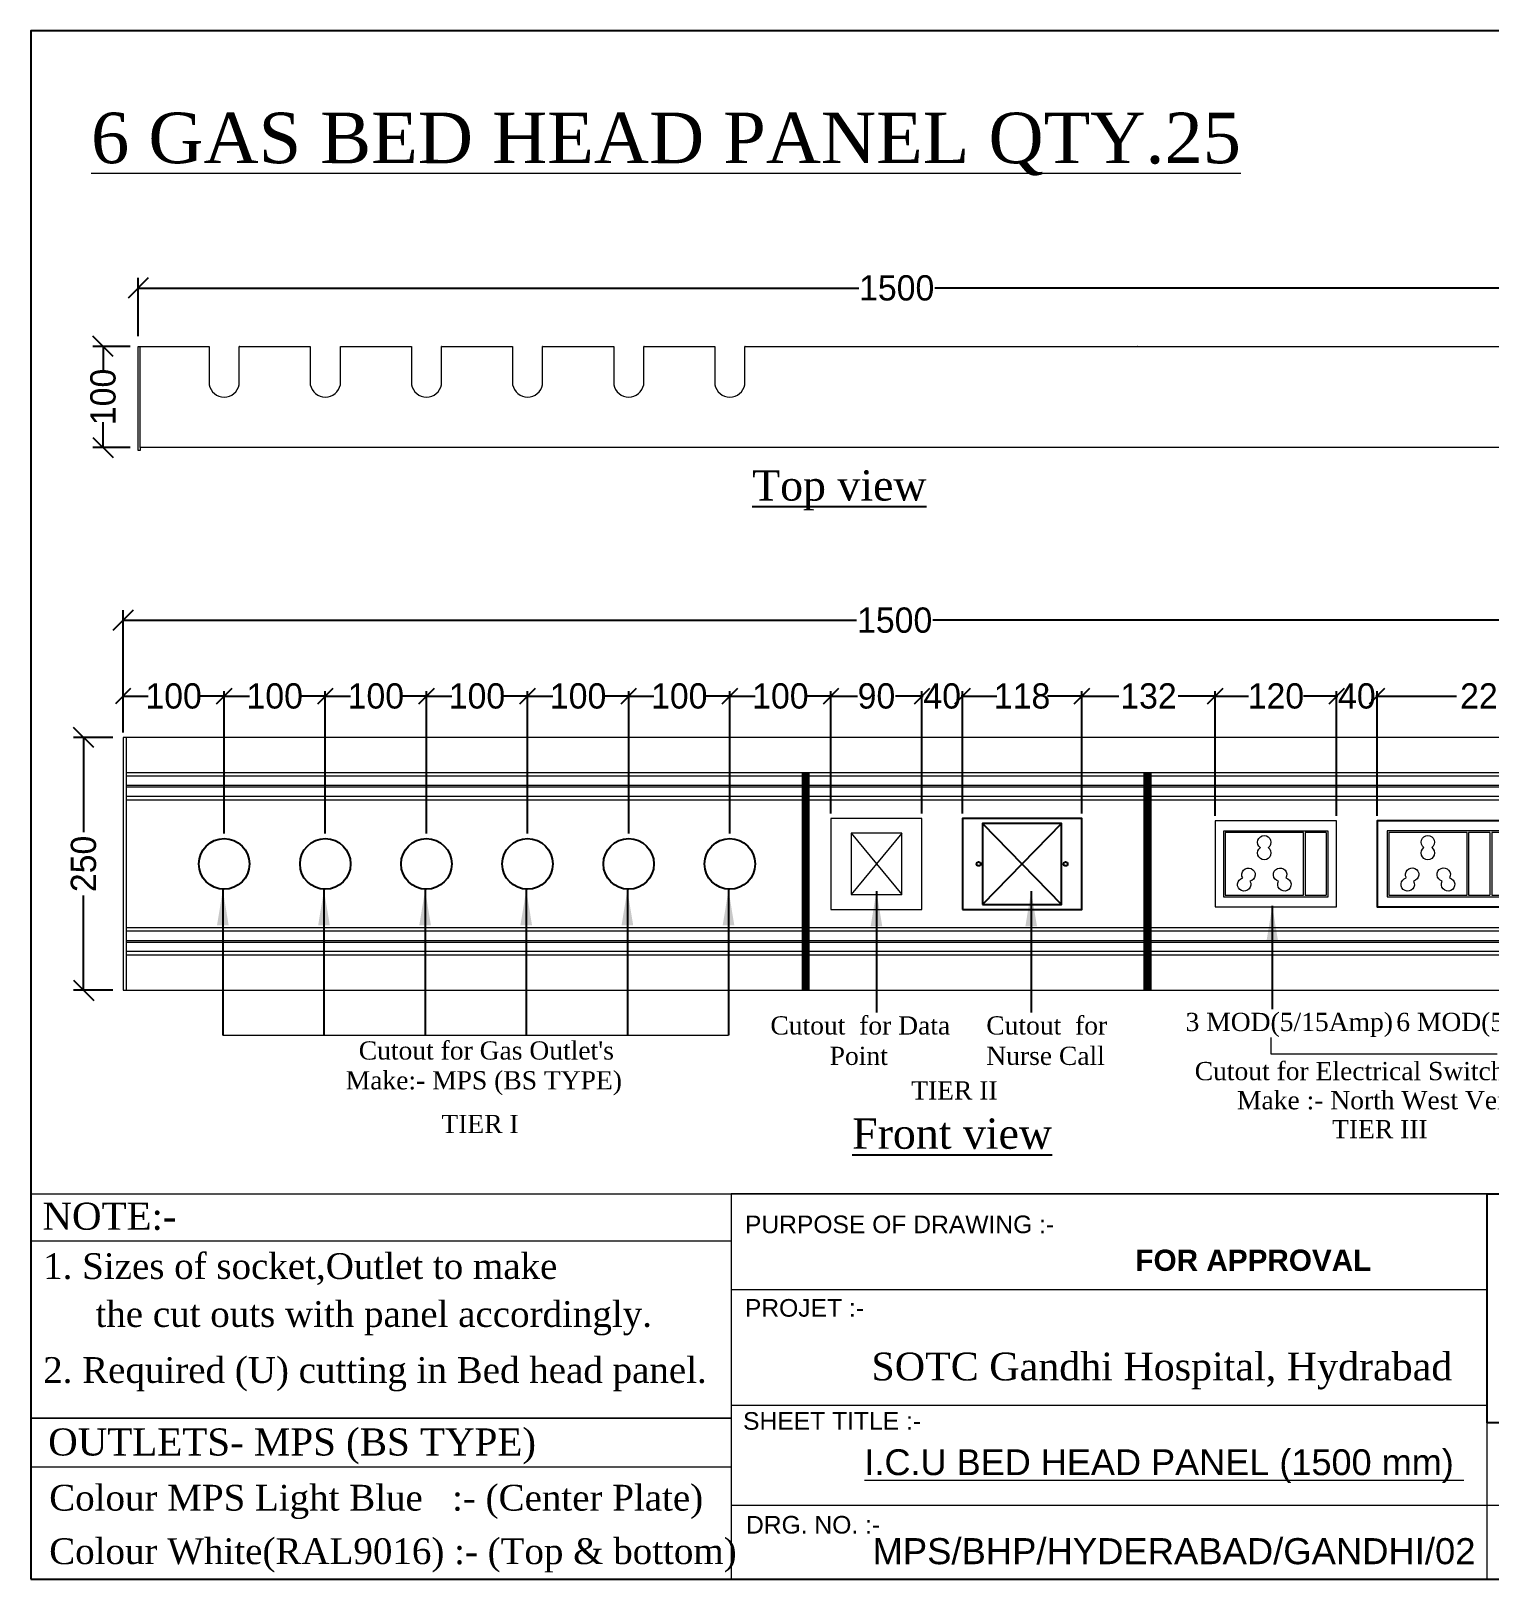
# Model space of a CAD drawing. Header units: millimetres. Extents: x 161371 to 163828, y -100605 to -94940.
# Drawn here: x 161663 to 163105, y -98472 to -96941 of the extents above; entities that cross this region are included whole.
import ezdxf
from ezdxf.enums import TextEntityAlignment as Align

# ---------------------------------------------------------------- set-up
doc = ezdxf.new("R2010")
doc.units = ezdxf.units.MM
doc.header["$LTSCALE"] = 25
doc.layers.get('0').update_dxf_attribs({"color": 251})
doc.layers.get('Defpoints').update_dxf_attribs({"color": 251})
for name, color, linetype in [('A- Format text', 4, 'Continuous'), ('AR-TEXT1', 9, 'Continuous'), ('FORMAT LINE', 7, 'Continuous'), ('OT DIM', 251, 'Continuous')]:
    doc.layers.add(name, color=color, linetype=linetype)
for name, color, linetype, lineweight in [('formate text', 7, 'Continuous', 25), ('MEDI AGSS', 173, 'Continuous', 13), ('proposed floor pattern', 5, 'Continuous', 30)]:
    doc.layers.add(name, color=color, linetype=linetype, lineweight=lineweight)
doc.styles.add('01_Format A1_Landscape$0$STANDARD', font='times.ttf')
doc.styles.add('FORMATE', font='arialbd.ttf')
doc.styles.add('ROMANTIC', font='romantic.ttf')
doc.styles.add('style3', font='arial.ttf')
doc.styles.add('TEXT-0.25', font='simplex.shx', dxfattribs={"width": 0.9})
doc.dimstyles.new('Scale 50', dxfattribs={"dimtxt": 125, "dimasz": 100, "dimexe": 50, "dimexo": 50, "dimgap": 0, "dimtad": 0, "dimtoh": 1, "dimdec": 0, "dimzin": 0, "dimdsep": 46, "dimtxsty": 'TEXT-0.25', "dimcen": 0.09, "dimdle": 100, "dimclrd": 204, "dimclre": 212, "dimclrt": 224, "dimadec": 0, "dimazin": 0, "dimtfac": 1, "dimtdec": 0, "dimtofl": 0, "dimtmove": 1, "dimatfit": 3, "dimfxl": 0.18, "dimtolj": 1, "dimtzin": 0, "dimarcsym": 1})
doc.dimstyles.new('Standard 2', dxfattribs={"dimtxt": 25, "dimasz": 20, "dimexe": 10, "dimexo": 10, "dimgap": 0.09, "dimtad": 0, "dimtoh": 1, "dimdec": 0, "dimzin": 0, "dimdsep": 46, "dimtxsty": 'Standard', "dimblk": 'OBLIQUE', "dimcen": 0.09, "dimclrd": 6, "dimclre": 6, "dimclrt": 6, "dimadec": 0, "dimazin": 0, "dimtfac": 1, "dimtdec": 0, "dimtofl": 0, "dimtmove": 0, "dimatfit": 3, "dimldrblk": 'OBLIQUE', "dimfxl": 1, "dimtolj": 1, "dimtzin": 0, "dimarcsym": 1})

# ---------------------------------------------------------------- blocks, each defined once
blk = doc.blocks.new('_Oblique')
at = {"color": 0, "linetype": 'ByBlock', "lineweight": -2}
blk.add_line((-0.5, -0.5), (0.5, 0.5), dxfattribs=at)
blk = doc.blocks.new('*D88')
at = {"color": 6, "lineweight": -2, "transparency": 16777216}
for p, q in [((161760.8, -97252.9), (161724.1, -97252.9)), ((161734.1, -97252.9), (161734.1, -97277.8)), ((161734.1, -97352.9), (161734.1, -97328)), ((161760.8, -97352.9), (161724.1, -97352.9))]:
    blk.add_line(p, q, dxfattribs=at)
at = {"layer": 'Defpoints', "color": 0, "transparency": 16777216}
for p in [(161734.1, -97252.9), (161770.8, -97252.9), (161770.8, -97352.9)]:
    blk.add_point(p, dxfattribs=at)
at = {"color": 6, "lineweight": -2, "transparency": 16777216, "xscale": 20, "yscale": 20, "zscale": 20}
for p, rotation in [((161734.1, -97252.9), 90), ((161734.1, -97352.9), 270)]:
    blk.add_blockref('_Oblique', p, dxfattribs=dict(at, rotation=rotation))
at = {"color": 6, "transparency": 16777216, "insert": (161734.1, -97302.9), "char_height": 25, "attachment_point": 5, "rotation": 90}
blk.add_mtext('\\A1;100', dxfattribs=at)
blk = doc.blocks.new('*D89')
at = {"color": 6, "lineweight": -2, "transparency": 16777216}
for p, q in [((161768.8, -97242.9), (161768.8, -97185.2)), ((161768.8, -97195.2), (162481.3, -97195.2)), ((163268.8, -97195.2), (162556.4, -97195.2)), ((163268.8, -97242.9), (163268.8, -97185.2))]:
    blk.add_line(p, q, dxfattribs=at)
at = {"layer": 'Defpoints', "color": 0, "transparency": 16777216}
for p in [(161768.8, -97195.2), (161768.8, -97252.9), (163268.8, -97252.9)]:
    blk.add_point(p, dxfattribs=at)
at = {"color": 6, "lineweight": -2, "transparency": 16777216, "xscale": 20, "yscale": 20, "zscale": 20, "rotation": 180}
blk.add_blockref('_Oblique', (161768.8, -97195.2), dxfattribs=at)
at = {"color": 6, "lineweight": -2, "transparency": 16777216, "xscale": 20, "yscale": 20, "zscale": 20}
blk.add_blockref('_Oblique', (163268.8, -97195.2), dxfattribs=at)
at = {"color": 6, "transparency": 16777216, "insert": (162518.8, -97195.2), "char_height": 25, "attachment_point": 5}
blk.add_mtext('\\A1;1500', dxfattribs=at)
blk = doc.blocks.new('*D90')
at = {"color": 6, "lineweight": -2, "transparency": 16777216}
for p, q in [((161753.8, -97629.8), (161753.8, -97513.8)), ((163253.8, -97629.8), (163253.8, -97513.8)), ((161753.8, -97523.8), (162479.2, -97523.8)), ((163253.8, -97523.8), (162554.4, -97523.8))]:
    blk.add_line(p, q, dxfattribs=at)
at = {"layer": 'Defpoints', "color": 0, "transparency": 16777216}
for p in [(161753.8, -97523.8), (161753.8, -97639.8), (163253.8, -97639.8)]:
    blk.add_point(p, dxfattribs=at)
at = {"color": 6, "lineweight": -2, "transparency": 16777216, "xscale": 20, "yscale": 20, "zscale": 20, "rotation": 180}
blk.add_blockref('_Oblique', (161753.8, -97523.8), dxfattribs=at)
at = {"color": 6, "lineweight": -2, "transparency": 16777216, "xscale": 20, "yscale": 20, "zscale": 20}
blk.add_blockref('_Oblique', (163253.8, -97523.8), dxfattribs=at)
at = {"color": 6, "transparency": 16777216, "insert": (162516.8, -97523.8), "char_height": 25, "attachment_point": 5}
blk.add_mtext('\\A1;1500', dxfattribs=at)
blk = doc.blocks.new('*D91')
at = {"color": 6, "lineweight": -2, "transparency": 16777216}
for p, q in [((161743.8, -97639.8), (161704.8, -97639.8)), ((161714.8, -97639.8), (161714.8, -97733.4)), ((161714.8, -97889.8), (161714.8, -97796.1)), ((161743.8, -97889.8), (161704.8, -97889.8))]:
    blk.add_line(p, q, dxfattribs=at)
at = {"layer": 'Defpoints', "color": 0, "transparency": 16777216}
for p in [(161753.8, -97639.8), (161714.8, -97889.8), (161753.8, -97889.8)]:
    blk.add_point(p, dxfattribs=at)
at = {"color": 6, "lineweight": -2, "transparency": 16777216, "xscale": 20, "yscale": 20, "zscale": 20}
for p, rotation in [((161714.8, -97639.8), 90), ((161714.8, -97889.8), 270)]:
    blk.add_blockref('_Oblique', p, dxfattribs=dict(at, rotation=rotation))
at = {"color": 6, "transparency": 16777216, "insert": (161714.8, -97764.8), "char_height": 25, "attachment_point": 5, "rotation": 90}
blk.add_mtext('\\A1;250', dxfattribs=at)
blk = doc.blocks.new('*D87')
at = {"color": 6, "lineweight": -2, "transparency": 16777216}
for p, q in [((162453.8, -97714.8), (162453.8, -97593.8)), ((162543.8, -97714.8), (162543.8, -97593.8)), ((162453.8, -97598.8), (162480, -97598.8)), ((162543.8, -97598.8), (162517.7, -97598.8))]:
    blk.add_line(p, q, dxfattribs=at)
at = {"layer": 'Defpoints', "color": 0, "transparency": 16777216}
for p in [(162543.8, -97598.8), (162453.8, -97719.8), (162543.8, -97719.8)]:
    blk.add_point(p, dxfattribs=at)
at = {"color": 6, "lineweight": -2, "transparency": 16777216, "xscale": 15, "yscale": 15, "zscale": 15, "rotation": 180}
blk.add_blockref('_Oblique', (162453.8, -97598.8), dxfattribs=at)
at = {"color": 6, "lineweight": -2, "transparency": 16777216, "xscale": 15, "yscale": 15, "zscale": 15}
blk.add_blockref('_Oblique', (162543.8, -97598.8), dxfattribs=at)
at = {"color": 6, "transparency": 16777216, "insert": (162498.8, -97598.8), "char_height": 25, "attachment_point": 5}
blk.add_mtext('\\A1;90', dxfattribs=at)
blk = doc.blocks.new('*D85')
at = {"color": 6, "lineweight": -2, "transparency": 16777216}
for p, q in [((161753.8, -97634.8), (161753.8, -97593.8)), ((161853.8, -97734.8), (161853.8, -97593.8)), ((161753.8, -97598.8), (161778.8, -97598.8)), ((161853.8, -97598.8), (161828.9, -97598.8))]:
    blk.add_line(p, q, dxfattribs=at)
at = {"layer": 'Defpoints', "color": 0, "transparency": 16777216}
for p in [(161853.8, -97598.8), (161753.8, -97639.8), (161853.8, -97739.8)]:
    blk.add_point(p, dxfattribs=at)
at = {"color": 6, "lineweight": -2, "transparency": 16777216, "xscale": 15, "yscale": 15, "zscale": 15, "rotation": 180}
blk.add_blockref('_Oblique', (161753.8, -97598.8), dxfattribs=at)
at = {"color": 6, "lineweight": -2, "transparency": 16777216, "xscale": 15, "yscale": 15, "zscale": 15}
blk.add_blockref('_Oblique', (161853.8, -97598.8), dxfattribs=at)
at = {"color": 6, "transparency": 16777216, "insert": (161803.8, -97598.8), "char_height": 25, "attachment_point": 5}
blk.add_mtext('\\A1;100', dxfattribs=at)
blk = doc.blocks.new('*D86')
at = {"color": 6, "lineweight": -2, "transparency": 16777216}
for p, q in [((162583.8, -97714.8), (162583.8, -97593.8)), ((162701.8, -97714.8), (162701.8, -97593.8)), ((162583.8, -97598.8), (162617.8, -97598.8)), ((162701.8, -97598.8), (162667.9, -97598.8))]:
    blk.add_line(p, q, dxfattribs=at)
at = {"layer": 'Defpoints', "color": 0, "transparency": 16777216}
for p in [(162701.8, -97598.8), (162583.8, -97719.8), (162701.8, -97719.8)]:
    blk.add_point(p, dxfattribs=at)
at = {"color": 6, "lineweight": -2, "transparency": 16777216, "xscale": 15, "yscale": 15, "zscale": 15, "rotation": 180}
blk.add_blockref('_Oblique', (162583.8, -97598.8), dxfattribs=at)
at = {"color": 6, "lineweight": -2, "transparency": 16777216, "xscale": 15, "yscale": 15, "zscale": 15}
blk.add_blockref('_Oblique', (162701.8, -97598.8), dxfattribs=at)
at = {"color": 6, "transparency": 16777216, "insert": (162642.8, -97598.8), "char_height": 25, "attachment_point": 5}
blk.add_mtext('\\A1;118', dxfattribs=at)
blk = doc.blocks.new('A$C23434AD2')
at = {"layer": 'OT DIM', "color": 8, "ltscale": 10}
for points in [[(-59, -45), (59, -45), (59, 45), (-59, 45)], [(-39, -40), (39, -40), (39, 40), (-39, 40)]]:
    blk.add_lwpolyline(points, close=True, dxfattribs=at)
for points in [[(39, 40), (-39, -40)], [(-39, 40), (39, -40)]]:
    blk.add_lwpolyline(points, dxfattribs=at)
for centre in [(-43, 0), (43, 0)]:
    blk.add_circle(centre, 2, dxfattribs=at)
blk = doc.blocks.new('A$C34291193')
at = {"lineweight": 9, "ltscale": 30}
for p, q in [((-139.1, 74.2), (-139.1, 10.8)), ((-137.5, 74.2), (-137.5, 10.8)), ((-116.1, 74.2), (-116.1, 10.8)), ((-114, 74.2), (-114, 10.8)), ((-92.6, 74.2), (-92.6, 10.8)), ((-91, 10.8), (-91, 74.2))]:
    blk.add_line(p, q, dxfattribs=at)
blk.add_lwpolyline([(-225, 86), (0, 86), (0, -1), (-225, -1)], close=True)
for points in [[(-225, 86), (0, 86), (0, -1), (-225, -1), (-225, 86)], [(-139.1, 10.8), (-213.2, 10.8), (-213.2, 74.2), (-139.1, 74.2)], [(-137.5, 74.2), (-116.1, 74.2)], [(-114, 74.2), (-92.6, 74.2)], [(-91, 74.2), (-11.8, 74.2), (-11.8, 10.8), (-91, 10.8)], [(-116.1, 10.8), (-137.5, 10.8)], [(-92.6, 10.8), (-114, 10.8)]]:
    blk.add_lwpolyline(points, dxfattribs=at)
blk.add_lwpolyline([(-214.8, 75.8), (-10.2, 75.8), (-10.2, 9.3), (-214.8, 9.3)], close=True, dxfattribs=at)
at = {"layer": 'AR-TEXT1', "color": 251, "lineweight": 9, "extrusion": (-6.90253e-31, -1.33227e-15, -1)}
blk.add_ellipse((-178.7, 64.4), major_axis=(4.77, 4.77), ratio=1, start_param=2.986247, end_param=8.009328, dxfattribs=at)
at = {"layer": 'AR-TEXT1', "color": 251, "lineweight": 9}
for centre, major_axis, start_param, end_param in [((-51.4, 64.4), (-4.77, 4.77), 2.986247, 8.009328), ((-51.4, 53.5), (4.77, 4.77), 1.41545, 6.438531), ((-67.4, 31.7), (-4.77, 4.77), 2.571226, 7.59062), ((-35.5, 31.7), (4.77, 4.77), 4.97575, 9.995144), ((-71.8, 21.7), (-4.77, 4.77), -0.570366, 4.449028), ((-31, 21.7), (-4.77, 4.77), 0.263361, 5.282755)]:
    blk.add_ellipse(centre, major_axis=major_axis, ratio=1, start_param=start_param, end_param=end_param, dxfattribs=at)
at = {"layer": 'AR-TEXT1', "color": 251, "lineweight": 9, "extrusion": (-2.95823e-31, -1.33227e-15, -1)}
blk.add_ellipse((-178.7, 53.5), major_axis=(-4.77, 4.77), ratio=1, start_param=1.41545, end_param=6.438531, dxfattribs=at)
at = {"layer": 'AR-TEXT1', "color": 251, "lineweight": 9, "extrusion": (9.86076e-32, -1.33227e-15, -1)}
blk.add_ellipse((-194.7, 31.7), major_axis=(-4.77, 4.77), ratio=1, start_param=4.97575, end_param=9.995144, dxfattribs=at)
at = {"layer": 'AR-TEXT1', "color": 251, "lineweight": 9, "extrusion": (9.86076e-31, -1.33227e-15, -1)}
blk.add_ellipse((-162.8, 31.7), major_axis=(4.77, 4.77), ratio=1, start_param=2.571226, end_param=7.59062, dxfattribs=at)
at = {"layer": 'AR-TEXT1', "color": 251, "lineweight": 9, "extrusion": (-4.93038e-31, -1.33227e-15, -1)}
blk.add_ellipse((-199.1, 21.7), major_axis=(4.77, 4.77), ratio=1, start_param=0.263361, end_param=5.282755, dxfattribs=at)
at = {"layer": 'AR-TEXT1', "color": 251, "lineweight": 9, "extrusion": (5.91646e-31, -1.33227e-15, -1)}
blk.add_ellipse((-158.4, 21.7), major_axis=(4.77, 4.77), ratio=1, start_param=-0.570366, end_param=4.449028, dxfattribs=at)
blk = doc.blocks.new('*D92')
at = {"color": 6, "lineweight": -2, "ltscale": 10, "transparency": 16777216}
for p, q in [((162833.8, -97717.2), (162833.8, -97593.8)), ((162953.8, -97717.2), (162953.8, -97593.8)), ((162833.8, -97598.8), (162866.7, -97598.8)), ((162953.8, -97598.8), (162921, -97598.8))]:
    blk.add_line(p, q, dxfattribs=at)
at = {"layer": 'Defpoints', "color": 0, "ltscale": 10, "transparency": 16777216}
for p in [(162953.8, -97598.8), (162833.8, -97722.2), (162953.8, -97722.2)]:
    blk.add_point(p, dxfattribs=at)
at = {"color": 6, "lineweight": -2, "ltscale": 10, "transparency": 16777216, "xscale": 15, "yscale": 15, "zscale": 15, "rotation": 180}
blk.add_blockref('_Oblique', (162833.8, -97598.8), dxfattribs=at)
at = {"color": 6, "lineweight": -2, "ltscale": 10, "transparency": 16777216, "xscale": 15, "yscale": 15, "zscale": 15}
blk.add_blockref('_Oblique', (162953.8, -97598.8), dxfattribs=at)
at = {"color": 6, "ltscale": 10, "transparency": 16777216, "insert": (162893.8, -97598.8), "char_height": 25, "attachment_point": 5}
blk.add_mtext('\\A1;120', dxfattribs=at)
blk = doc.blocks.new('*D93')
at = {"color": 6, "lineweight": -2, "ltscale": 10, "transparency": 16777216}
for p, q in [((162953.8, -97717.2), (162953.8, -97593.8)), ((162993.8, -97717.3), (162993.8, -97593.8)), ((162953.8, -97598.8), (162955, -97598.8)), ((162993.8, -97598.8), (162992.7, -97598.8))]:
    blk.add_line(p, q, dxfattribs=at)
at = {"layer": 'Defpoints', "color": 0, "ltscale": 10, "transparency": 16777216}
for p in [(162993.8, -97598.8), (162953.8, -97722.2), (162993.8, -97722.3)]:
    blk.add_point(p, dxfattribs=at)
at = {"color": 6, "lineweight": -2, "ltscale": 10, "transparency": 16777216, "xscale": 15, "yscale": 15, "zscale": 15, "rotation": 180}
blk.add_blockref('_Oblique', (162953.8, -97598.8), dxfattribs=at)
at = {"color": 6, "lineweight": -2, "ltscale": 10, "transparency": 16777216, "xscale": 15, "yscale": 15, "zscale": 15}
blk.add_blockref('_Oblique', (162993.8, -97598.8), dxfattribs=at)
at = {"color": 6, "ltscale": 10, "transparency": 16777216, "insert": (162973.8, -97598.8), "char_height": 25, "attachment_point": 5}
blk.add_mtext('\\A1;40', dxfattribs=at)
blk = doc.blocks.new('*D94')
at = {"color": 6, "lineweight": -2, "ltscale": 10, "transparency": 16777216}
for p, q in [((162993.8, -97717.3), (162993.8, -97593.8)), ((163213.8, -97717.3), (163213.8, -97593.8)), ((162993.8, -97598.8), (163072.5, -97598.8)), ((163213.8, -97598.8), (163135.2, -97598.8))]:
    blk.add_line(p, q, dxfattribs=at)
at = {"layer": 'Defpoints', "color": 0, "ltscale": 10, "transparency": 16777216}
for p in [(163213.8, -97598.8), (162993.8, -97722.3), (163213.8, -97722.3)]:
    blk.add_point(p, dxfattribs=at)
at = {"color": 6, "lineweight": -2, "ltscale": 10, "transparency": 16777216, "xscale": 15, "yscale": 15, "zscale": 15, "rotation": 180}
blk.add_blockref('_Oblique', (162993.8, -97598.8), dxfattribs=at)
at = {"color": 6, "lineweight": -2, "ltscale": 10, "transparency": 16777216, "xscale": 15, "yscale": 15, "zscale": 15}
blk.add_blockref('_Oblique', (163213.8, -97598.8), dxfattribs=at)
at = {"color": 6, "ltscale": 10, "transparency": 16777216, "insert": (163103.8, -97598.8), "char_height": 25, "attachment_point": 5}
blk.add_mtext('\\A1;220', dxfattribs=at)
blk = doc.blocks.new('*D96')
at = {"color": 6, "lineweight": -2, "transparency": 16777216}
for p, q in [((162543.8, -97714.8), (162543.8, -97593.8)), ((162583.8, -97714.8), (162583.8, -97593.8)), ((162543.8, -97598.8), (162545, -97598.8)), ((162583.8, -97598.8), (162582.7, -97598.8))]:
    blk.add_line(p, q, dxfattribs=at)
at = {"layer": 'Defpoints', "color": 0, "transparency": 16777216}
for p in [(162583.8, -97598.8), (162543.8, -97719.8), (162583.8, -97719.8)]:
    blk.add_point(p, dxfattribs=at)
at = {"color": 6, "lineweight": -2, "transparency": 16777216, "xscale": 15, "yscale": 15, "zscale": 15, "rotation": 180}
blk.add_blockref('_Oblique', (162543.8, -97598.8), dxfattribs=at)
at = {"color": 6, "lineweight": -2, "transparency": 16777216, "xscale": 15, "yscale": 15, "zscale": 15}
blk.add_blockref('_Oblique', (162583.8, -97598.8), dxfattribs=at)
at = {"color": 6, "transparency": 16777216, "insert": (162563.8, -97598.8), "char_height": 25, "attachment_point": 5}
blk.add_mtext('\\A1;40', dxfattribs=at)
blk = doc.blocks.new('A$C11641DDE')
at = {"lineweight": 9, "ltscale": 30}
for p, q in [((-32.8, -73.5), (-32.8, -11.6)), ((-31.2, -11.6), (-31.2, -73.5)), ((-10.3, -11.6), (-10.3, -73.5))]:
    blk.add_line(p, q, dxfattribs=at)
for points in [[(0, 0), (-120, 0), (-120, -85.1), (0, -85.1)], [(-8.2, -10.1), (-111.8, -10.1), (-111.8, -75.1), (-8.2, -75.1)]]:
    blk.add_lwpolyline(points, close=True, dxfattribs=at)
for points in [[(-32.8, -11.6), (-110.2, -11.6), (-110.2, -73.5), (-32.8, -73.5)], [(-10.3, -11.6), (-31.2, -11.6)], [(-31.2, -73.5), (-10.3, -73.5)]]:
    blk.add_lwpolyline(points, dxfattribs=at)
at = {"layer": 'AR-TEXT1', "color": 251, "lineweight": 9, "extrusion": (-9.86076e-31, -1.33227e-15, -1)}
blk.add_ellipse((-71.5, -21.2), major_axis=(4.66, 4.66), ratio=1, start_param=2.986247, end_param=8.009328, dxfattribs=at)
at = {"layer": 'AR-TEXT1', "color": 251, "lineweight": 9, "extrusion": (-3.9443e-31, -1.33227e-15, -1)}
for centre, start_param, end_param in [((-71.5, -31.8), 1.41545, 6.438531), ((-87.1, -53.2), 4.97575, 9.995144)]:
    blk.add_ellipse(centre, major_axis=(-4.66, 4.66), ratio=1, start_param=start_param, end_param=end_param, dxfattribs=at)
at = {"layer": 'AR-TEXT1', "color": 251, "lineweight": 9, "extrusion": (0, -1.33227e-15, -1)}
blk.add_ellipse((-91.4, -62.9), major_axis=(4.66, 4.66), ratio=1, start_param=0.263361, end_param=5.282755, dxfattribs=at)
at = {"layer": 'AR-TEXT1', "color": 251, "lineweight": 9, "extrusion": (9.86076e-31, -1.33227e-15, -1)}
blk.add_ellipse((-55.9, -53.2), major_axis=(4.66, 4.66), ratio=1, start_param=2.571226, end_param=7.59062, dxfattribs=at)
at = {"layer": 'AR-TEXT1', "color": 251, "lineweight": 9, "extrusion": (5.91646e-31, -1.33227e-15, -1)}
blk.add_ellipse((-51.6, -62.9), major_axis=(4.66, 4.66), ratio=1, start_param=-0.570366, end_param=4.449028, dxfattribs=at)
blk = doc.blocks.new('*D99')
at = {"color": 6, "lineweight": -2, "transparency": 16777216}
for p, q in [((162701.8, -97714.8), (162701.8, -97593.8)), ((162833.8, -97717.2), (162833.8, -97593.8)), ((162701.8, -97598.8), (162738.6, -97598.8)), ((162833.8, -97598.8), (162797.1, -97598.8))]:
    blk.add_line(p, q, dxfattribs=at)
at = {"layer": 'Defpoints', "color": 0, "transparency": 16777216}
for p in [(162833.8, -97598.8), (162701.8, -97719.8), (162833.8, -97722.2)]:
    blk.add_point(p, dxfattribs=at)
at = {"color": 6, "lineweight": -2, "transparency": 16777216, "xscale": 15, "yscale": 15, "zscale": 15, "rotation": 180}
blk.add_blockref('_Oblique', (162701.8, -97598.8), dxfattribs=at)
at = {"color": 6, "lineweight": -2, "transparency": 16777216, "xscale": 15, "yscale": 15, "zscale": 15}
blk.add_blockref('_Oblique', (162833.8, -97598.8), dxfattribs=at)
at = {"color": 6, "transparency": 16777216, "insert": (162767.8, -97598.8), "char_height": 25, "attachment_point": 5}
blk.add_mtext('\\A1;132', dxfattribs=at)
blk = doc.blocks.new('*D100')
at = {"color": 6, "lineweight": -2, "transparency": 16777216}
for p, q in [((161953.8, -97734.8), (161953.8, -97593.8)), ((162053.8, -97734.8), (162053.8, -97593.8)), ((161953.8, -97598.8), (161978.8, -97598.8)), ((162053.8, -97598.8), (162028.9, -97598.8))]:
    blk.add_line(p, q, dxfattribs=at)
at = {"layer": 'Defpoints', "color": 0, "transparency": 16777216}
for p in [(161953.8, -97598.8), (161953.8, -97739.8), (162053.8, -97739.8)]:
    blk.add_point(p, dxfattribs=at)
at = {"color": 6, "lineweight": -2, "transparency": 16777216, "xscale": 15, "yscale": 15, "zscale": 15, "rotation": 180}
blk.add_blockref('_Oblique', (161953.8, -97598.8), dxfattribs=at)
at = {"color": 6, "lineweight": -2, "transparency": 16777216, "xscale": 15, "yscale": 15, "zscale": 15}
blk.add_blockref('_Oblique', (162053.8, -97598.8), dxfattribs=at)
at = {"color": 6, "transparency": 16777216, "insert": (162003.8, -97598.8), "char_height": 25, "attachment_point": 5}
blk.add_mtext('\\A1;100', dxfattribs=at)
blk = doc.blocks.new('*D101')
at = {"color": 6, "lineweight": -2, "transparency": 16777216}
for p, q in [((162053.8, -97734.8), (162053.8, -97593.8)), ((162153.8, -97734.8), (162153.8, -97593.8)), ((162053.8, -97598.8), (162078.8, -97598.8)), ((162153.8, -97598.8), (162128.9, -97598.8))]:
    blk.add_line(p, q, dxfattribs=at)
at = {"layer": 'Defpoints', "color": 0, "transparency": 16777216}
for p in [(162053.8, -97598.8), (162053.8, -97739.8), (162153.8, -97739.8)]:
    blk.add_point(p, dxfattribs=at)
at = {"color": 6, "lineweight": -2, "transparency": 16777216, "xscale": 15, "yscale": 15, "zscale": 15, "rotation": 180}
blk.add_blockref('_Oblique', (162053.8, -97598.8), dxfattribs=at)
at = {"color": 6, "lineweight": -2, "transparency": 16777216, "xscale": 15, "yscale": 15, "zscale": 15}
blk.add_blockref('_Oblique', (162153.8, -97598.8), dxfattribs=at)
at = {"color": 6, "transparency": 16777216, "insert": (162103.8, -97598.8), "char_height": 25, "attachment_point": 5}
blk.add_mtext('\\A1;100', dxfattribs=at)
blk = doc.blocks.new('*D102')
at = {"color": 6, "lineweight": -2, "transparency": 16777216}
for p, q in [((162153.8, -97734.8), (162153.8, -97593.8)), ((162253.8, -97734.8), (162253.8, -97593.8)), ((162153.8, -97598.8), (162178.8, -97598.8)), ((162253.8, -97598.8), (162228.9, -97598.8))]:
    blk.add_line(p, q, dxfattribs=at)
at = {"layer": 'Defpoints', "color": 0, "transparency": 16777216}
for p in [(162153.8, -97598.8), (162153.8, -97739.8), (162253.8, -97739.8)]:
    blk.add_point(p, dxfattribs=at)
at = {"color": 6, "lineweight": -2, "transparency": 16777216, "xscale": 15, "yscale": 15, "zscale": 15, "rotation": 180}
blk.add_blockref('_Oblique', (162153.8, -97598.8), dxfattribs=at)
at = {"color": 6, "lineweight": -2, "transparency": 16777216, "xscale": 15, "yscale": 15, "zscale": 15}
blk.add_blockref('_Oblique', (162253.8, -97598.8), dxfattribs=at)
at = {"color": 6, "transparency": 16777216, "insert": (162203.8, -97598.8), "char_height": 25, "attachment_point": 5}
blk.add_mtext('\\A1;100', dxfattribs=at)
blk = doc.blocks.new('*D103')
at = {"color": 6, "lineweight": -2, "transparency": 16777216}
for p, q in [((162253.8, -97734.8), (162253.8, -97593.8)), ((162353.8, -97734.8), (162353.8, -97593.8)), ((162253.8, -97598.8), (162278.8, -97598.8)), ((162353.8, -97598.8), (162328.9, -97598.8))]:
    blk.add_line(p, q, dxfattribs=at)
at = {"layer": 'Defpoints', "color": 0, "transparency": 16777216}
for p in [(162253.8, -97598.8), (162253.8, -97739.8), (162353.8, -97739.8)]:
    blk.add_point(p, dxfattribs=at)
at = {"color": 6, "lineweight": -2, "transparency": 16777216, "xscale": 15, "yscale": 15, "zscale": 15, "rotation": 180}
blk.add_blockref('_Oblique', (162253.8, -97598.8), dxfattribs=at)
at = {"color": 6, "lineweight": -2, "transparency": 16777216, "xscale": 15, "yscale": 15, "zscale": 15}
blk.add_blockref('_Oblique', (162353.8, -97598.8), dxfattribs=at)
at = {"color": 6, "transparency": 16777216, "insert": (162303.8, -97598.8), "char_height": 25, "attachment_point": 5}
blk.add_mtext('\\A1;100', dxfattribs=at)
blk = doc.blocks.new('*D104')
at = {"color": 6, "lineweight": -2, "transparency": 16777216}
for p, q in [((162353.8, -97734.8), (162353.8, -97593.8)), ((162453.8, -97714.8), (162453.8, -97593.8)), ((162353.8, -97598.8), (162378.8, -97598.8)), ((162453.8, -97598.8), (162428.9, -97598.8))]:
    blk.add_line(p, q, dxfattribs=at)
at = {"layer": 'Defpoints', "color": 0, "transparency": 16777216}
for p in [(162353.8, -97598.8), (162453.8, -97719.8), (162353.8, -97739.8)]:
    blk.add_point(p, dxfattribs=at)
at = {"color": 6, "lineweight": -2, "transparency": 16777216, "xscale": 15, "yscale": 15, "zscale": 15, "rotation": 180}
blk.add_blockref('_Oblique', (162353.8, -97598.8), dxfattribs=at)
at = {"color": 6, "lineweight": -2, "transparency": 16777216, "xscale": 15, "yscale": 15, "zscale": 15}
blk.add_blockref('_Oblique', (162453.8, -97598.8), dxfattribs=at)
at = {"color": 6, "transparency": 16777216, "insert": (162403.8, -97598.8), "char_height": 25, "attachment_point": 5}
blk.add_mtext('\\A1;100', dxfattribs=at)
blk = doc.blocks.new('*D130')
at = {"color": 6, "lineweight": -2, "transparency": 16777216}
for p, q in [((161853.8, -97734.8), (161853.8, -97593.8)), ((161953.8, -97734.8), (161953.8, -97593.8)), ((161853.8, -97598.8), (161878.8, -97598.8)), ((161953.8, -97598.8), (161928.9, -97598.8))]:
    blk.add_line(p, q, dxfattribs=at)
at = {"layer": 'Defpoints', "color": 0, "transparency": 16777216}
for p in [(161953.8, -97598.8), (161853.8, -97739.8), (161953.8, -97739.8)]:
    blk.add_point(p, dxfattribs=at)
at = {"color": 6, "lineweight": -2, "transparency": 16777216, "xscale": 15, "yscale": 15, "zscale": 15, "rotation": 180}
blk.add_blockref('_Oblique', (161853.8, -97598.8), dxfattribs=at)
at = {"color": 6, "lineweight": -2, "transparency": 16777216, "xscale": 15, "yscale": 15, "zscale": 15}
blk.add_blockref('_Oblique', (161953.8, -97598.8), dxfattribs=at)
at = {"color": 6, "transparency": 16777216, "insert": (161903.8, -97598.8), "char_height": 25, "attachment_point": 5}
blk.add_mtext('\\A1;100', dxfattribs=at)

msp = doc.modelspace()

# ---------------------------------------------------------------- linework, layer by layer
at = {"lineweight": 15, "ltscale": 30}
for p, q in [((161768.8, -97352.9), (161768.8, -97252.9)), ((161768.8, -97252.9), (161839, -97252.9)), ((161770.8, -97352.9), (161770.8, -97252.9)), ((161869, -97252.9), (161868.7, -97252.9)), ((161868.7, -97252.9), (161939, -97252.9)), ((161968.7, -97252.9), (162039, -97252.9)), ((161969, -97252.9), (161968.7, -97252.9)), ((162069, -97252.9), (162068.7, -97252.9)), ((162068.7, -97252.9), (162139, -97252.9)), ((162169, -97252.9), (162168.7, -97252.9)), ((162168.7, -97252.9), (162239, -97252.9)), ((162269, -97252.9), (162268.7, -97252.9)), ((162268.7, -97252.9), (162339, -97252.9)), ((162369, -97252.9), (162368.7, -97252.9)), ((162368.7, -97252.9), (163268.8, -97252.9)), ((162757.2, -97252.9), (162757, -97252.9)), ((161768.8, -97355.9), (161768.8, -97352.9)), ((161770.8, -97355.9), (161768.8, -97355.9)), ((163266.8, -97352.9), (161770.8, -97352.9)), ((161770.8, -97352.9), (161770.8, -97355.9))]:
    msp.add_line(p, q, dxfattribs=at)
at = {"lineweight": 15, "ltscale": 3}
for p, q in [((163253.8, -97639.8), (161753.8, -97639.8)), ((161753.8, -97639.8), (161753.8, -97889.8)), ((161756.8, -97639.8), (161756.8, -97889.8)), ((161753.8, -97889.8), (163253.8, -97889.8))]:
    msp.add_line(p, q, dxfattribs=at)
at = {"color": 251, "lineweight": 15, "ltscale": 3}
for p, q in [((163250.8, -97674.6), (161756.8, -97674.6)), ((163250.8, -97678.1), (161756.8, -97678.1)), ((163250.8, -97687.1), (161756.8, -97687.1)), ((163250.8, -97688.8), (161756.8, -97688.8)), ((163250.8, -97698.2), (161756.8, -97698.2)), ((163250.8, -97701.6), (161756.8, -97701.6)), ((163250.8, -97827.9), (161756.8, -97827.9)), ((163250.8, -97831.4), (161756.8, -97831.4)), ((163250.8, -97840.7), (161756.8, -97840.7)), ((163250.8, -97842.4), (161756.8, -97842.4)), ((163250.8, -97851.4), (161756.8, -97851.4)), ((163250.8, -97854.9), (161756.8, -97854.9))]:
    msp.add_line(p, q, dxfattribs=at)
at = {"color": 7, "lineweight": 15, "ltscale": 30}
for p, q in [((161852.5, -97934.3), (162352.5, -97934.3)), ((162888.9, -97936.6), (162888.9, -97952.6)), ((162888.9, -97952.6), (163112.5, -97952.6))]:
    msp.add_line(p, q, dxfattribs=at)
at = {"color": 7}
for points in [[(161662.8, -98472.1), (163828.2, -98472.1), (163828.2, -96940.9), (161662.8, -96940.9)], [(163102.6, -98091), (163828.2, -98091), (163828.2, -98317.7), (163102.6, -98317.7)]]:
    msp.add_lwpolyline(points, close=True, dxfattribs=at)
at = {"lineweight": 15, "ltscale": 30}
for points in [[(161839, -97252.9), (161839, -97290.8, 0.820739), (161868.7, -97290.8), (161868.7, -97252.9)], [(161939, -97252.9), (161939, -97290.8, 0.820739), (161968.7, -97290.8), (161968.7, -97252.9)], [(162039, -97252.9), (162039, -97290.8, 0.820739), (162068.7, -97290.8), (162068.7, -97252.9)], [(162139, -97252.9), (162139, -97290.8, 0.820739), (162168.7, -97290.8), (162168.7, -97252.9)], [(162239, -97252.9), (162239, -97290.8, 0.820739), (162268.7, -97290.8), (162268.7, -97252.9)], [(162339, -97252.9), (162339, -97290.8, 0.820739), (162368.7, -97290.8), (162368.7, -97252.9)]]:
    msp.add_lwpolyline(points, format="xyb", dxfattribs=at)
at = {"color": 251, "lineweight": 15, "ltscale": 3, "const_width": 8}
for points in [[(162428.8, -97674.6), (162428.8, -97889.8)], [(162766.8, -97674.6), (162766.8, -97889.8)]]:
    msp.add_lwpolyline(points, dxfattribs=at)
at = {"lineweight": 9, "ltscale": 30}
for points in [[(162453.8, -97809.8), (162543.8, -97809.8), (162543.8, -97719.8), (162453.8, -97719.8)], [(162473.8, -97734.4), (162473.8, -97795.1), (162523.8, -97795.1), (162523.8, -97734.4)]]:
    msp.add_lwpolyline(points, close=True, dxfattribs=at)
for points in [[(162523.8, -97734.4), (162473.8, -97795.1)], [(162473.8, -97734.4), (162523.8, -97795.1)]]:
    msp.add_lwpolyline(points, dxfattribs=at)
at = {"layer": 'MEDI AGSS', "color": 0, "lineweight": 15}
msp.add_line((162355.3, -98091), (163102.6, -98091), dxfattribs=at)
at = {"layer": 'OT DIM', "color": 7, "ltscale": 10}
for centre in [(161853.8, -97764.8), (161953.8, -97764.8), (162053.8, -97764.8), (162153.8, -97764.8), (162253.8, -97764.8), (162353.8, -97764.8)]:
    msp.add_circle(centre, 25, dxfattribs=at)
at = {"layer": 'proposed floor pattern', "color": 7, "lineweight": 15, "ltscale": 100}
for p, q in [((163102.6, -98091), (162355.3, -98091)), ((161662.8, -98137.7), (162355.3, -98137.7)), ((163102.6, -98185.9), (162355.3, -98185.9)), ((163102.6, -98300.6), (162355.3, -98300.6)), ((161662.8, -98361), (162355.3, -98361)), ((163102.6, -98399.3), (162355.3, -98399.3)), ((163102.6, -98472.1), (162355.3, -98472.1))]:
    msp.add_line(p, q, dxfattribs=at)
at = {"layer": 'proposed floor pattern', "color": 7, "lineweight": 13, "ltscale": 100}
msp.add_line((163828.2, -98399.3), (163102.6, -98399.3), dxfattribs=at)
at = {"layer": 'proposed floor pattern', "color": 7, "lineweight": 15, "ltscale": 100}
for points in [[(161662.8, -98091), (162355.3, -98091), (162355.3, -98312.9), (161662.8, -98312.9)], [(161662.8, -98312.9), (162355.3, -98312.9), (162355.3, -98472.1), (161662.8, -98472.1)]]:
    msp.add_lwpolyline(points, close=True, dxfattribs=at)
at = {"layer": 'proposed floor pattern', "color": 7, "lineweight": 13, "ltscale": 100}
msp.add_lwpolyline([(163102.6, -98317.7), (163828.2, -98317.7), (163828.2, -98472.1), (163102.6, -98472.1)], close=True, dxfattribs=at)

# ---------------------------------------------------------------- block references
at = {"layer": 'OT DIM', "color": 3, "ltscale": 10}
for name, p in [('A$C23434AD2', (162642.8, -97764.8)), ('A$C11641DDE', (162953.8, -97722.2))]:
    msp.add_blockref(name, p, dxfattribs=at)
at = {"layer": 'OT DIM', "color": 3, "ltscale": 10, "xscale": -0.9777777777777779, "yscale": 0.9777777777777779, "zscale": 0.9777777777777779}
msp.add_blockref('A$C34291193', (162993.8, -97806.3), dxfattribs=at)

# ---------------------------------------------------------------- texts
at = {"layer": 'A- Format text', "color": 6, "style": '01_Format A1_Landscape$0$STANDARD'}
msp.add_text('SOTC Gandhi Hospital, Hydrabad', height=27.496, dxfattribs=at).set_placement((162493.8, -98275.6, -52132.7))
at = {"layer": 'FORMAT LINE', "color": 1, "lineweight": 15, "ltscale": 200, "style": 'ROMANTIC'}
for s, height, p in [('%%U6 GAS BED HEAD PANEL QTY.25', 50, (161722.2, -97071.7)), ("Cutout for Gas Outlet's", 18.033, (161986.9, -97958.3)), ('Cutout for Electrical Switch & Socket', 18.033, (162813.5, -97978.7)), ('Make:- MPS (BS TYPE)', 18.033, (161974, -97987.8)), ('Make :- North West Venia', 18.033, (162855.3, -98007.5))]:
    msp.add_text(s, height=height, dxfattribs=at).set_placement(p)
at = {"layer": 'FORMAT LINE', "color": 1, "lineweight": -2, "ltscale": 200, "style": 'ROMANTIC'}
for s, height, p in [('%%UTop view', 30, (162375.9, -97405.4)), ('%%UFront view', 30, (162474.8, -98046.5)), ('NOTE:-', 26.8, (161674.1, -98126.6)), ('OUTLETS- MPS (BS TYPE)', 26.796, (161679.8, -98349.9))]:
    msp.add_text(s, height=height, dxfattribs=at).set_placement(p)
at = {"layer": 'FORMAT LINE', "lineweight": 15, "ltscale": 200, "style": 'ROMANTIC'}
for s, height, p in [('3 MOD(5/15Amp)', 18.033, (162804.5, -97930.1)), ('6 MOD(5/15Amp)', 18.033, (163012.8, -97930.1)), ('TIER II', 18.03, (162533.1, -97997.8)), ('TIER I', 18.03, (162068.6, -98031)), ('TIER III', 18.03, (162949.3, -98036.1))]:
    msp.add_text(s, height=height, dxfattribs=at).set_placement(p)
at = {"layer": 'FORMAT LINE', "lineweight": -2, "ltscale": 200, "style": 'ROMANTIC'}
for s, p in [('    1. Sizes of socket,Outlet to make  ', (161636.3, -98175.3)), ('the cut outs with panel accordingly. ', (161726.6, -98222.7)), ('    2. Required (U) cutting in Bed head panel.', (161636.3, -98278.1)), ('Colour MPS Light Blue   :- (Center Plate) ', (161680.8, -98404.4)), ('Colour White(RAL9016) :- (Top & bottom)', (161680.8, -98457.3))]:
    msp.add_text(s, height=25.52, dxfattribs=at).set_placement(p)
at = {"layer": 'FORMAT LINE', "color": 1, "lineweight": 15, "ltscale": 200, "char_height": 18.033, "attachment_point": 1, "style": 'ROMANTIC'}
for s, insert, width in [('\\pi14.7445;Cutout  for Data \\P\\pi73.33979;Point', (162379.2, -97915.5), 202.727), ('Cutout  for Nurse Call', (162607.4, -97915.5), 147.727)]:
    msp.add_mtext(s, dxfattribs=dict(at, insert=insert, width=width))
at = {"layer": 'formate text', "color": 7, "lineweight": 15, "ltscale": 100, "style": 'style3'}
for s, p in [('PURPOSE OF DRAWING :-', (162368.7, -98130)), ('PROJET :-', (162368.7, -98212.6)), ('SHEET TITLE :-', (162366.9, -98324.4)), ('DRG. NO. :- ', (162369.8, -98427.1))]:
    msp.add_text(s, height=17.44, dxfattribs=at).set_placement(p)
at = {"layer": 'formate text', "color": 7, "lineweight": 15, "style": 'FORMATE'}
msp.add_text('FOR APPROVAL', height=21.018, dxfattribs=at).set_placement((162988.1, -98167.3), align=Align.RIGHT)
at = {"layer": 'formate text', "color": 1, "lineweight": 15, "ltscale": 100, "style": 'style3'}
msp.add_text('%%UI.C.U BED HEAD PANEL (1500 mm) ', height=25.537, dxfattribs=at).set_placement((162486.9, -98369.3))
at = {"layer": 'formate text', "color": 7, "style": 'style3'}
msp.add_text('MPS/BHP/HYDERABAD/GANDHI/02', height=25.777, dxfattribs=at).set_placement((162494.9, -98457.4))

# ---------------------------------------------------------------- dimensions: what is measured, and where the dimension line sits
dim = msp.add_linear_dim(base=(161768.8, -97195.2), p1=(163268.8, -97252.9), p2=(161768.8, -97252.9), dimstyle='Standard 2')
dim.commit()
dim.dimension.update_dxf_attribs({"geometry": '*D89', "text_midpoint": (162518.8, -97195.2)})
for base, p1, p2, picture, middle in [((161734.1, -97252.9), (161770.8, -97352.9), (161770.8, -97252.9), '*D88', (161734.1, -97302.9)), ((161714.8, -97889.8), (161753.8, -97639.8), (161753.8, -97889.8), '*D91', (161714.8, -97764.8))]:
    dim = msp.add_linear_dim(base=base, p1=p1, p2=p2, angle=90, dimstyle='Standard 2')
    dim.commit()
    dim.dimension.update_dxf_attribs({"geometry": picture, "text_midpoint": middle})
dim = msp.add_linear_dim(base=(161753.8, -97523.8), p1=(163253.8, -97639.8), p2=(161753.8, -97639.8), dimstyle='Standard 2')
dim.commit()
dim.dimension.update_dxf_attribs({"geometry": '*D90', "text_midpoint": (162516.8, -97523.8), "dimtype": 160})
for base, p1, p2, picture, middle in [((161853.8, -97598.8), (161753.8, -97639.8), (161853.8, -97739.8), '*D85', (161803.8, -97598.8)), ((161953.8, -97598.8), (161853.8, -97739.8), (161953.8, -97739.8), '*D130', (161903.8, -97598.8)), ((161953.8, -97598.8), (162053.8, -97739.8), (161953.8, -97739.8), '*D100', (162003.8, -97598.8)), ((162053.8, -97598.8), (162153.8, -97739.8), (162053.8, -97739.8), '*D101', (162103.8, -97598.8)), ((162153.8, -97598.8), (162253.8, -97739.8), (162153.8, -97739.8), '*D102', (162203.8, -97598.8)), ((162253.8, -97598.8), (162353.8, -97739.8), (162253.8, -97739.8), '*D103', (162303.8, -97598.8)), ((162353.8, -97598.8), (162453.8, -97719.8), (162353.8, -97739.8), '*D104', (162403.8, -97598.8)), ((162543.8, -97598.8), (162453.8, -97719.8), (162543.8, -97719.8), '*D87', (162498.8, -97598.8)), ((162583.8, -97598.8), (162543.8, -97719.8), (162583.8, -97719.8), '*D96', (162563.8, -97598.8)), ((162701.8, -97598.8), (162583.8, -97719.8), (162701.8, -97719.8), '*D86', (162642.8, -97598.8)), ((162833.8, -97598.8), (162701.8, -97719.8), (162833.8, -97722.2), '*D99', (162767.8, -97598.8))]:
    dim = msp.add_linear_dim(base=base, p1=p1, p2=p2, dimstyle='Standard 2', override={"dimasz": 15, "dimexe": 5, "dimexo": 5, "dimtmove": 1})
    dim.commit()
    dim.dimension.update_dxf_attribs({"geometry": picture, "text_midpoint": middle})
at = {"color": 3, "ltscale": 10}
for base, p1, p2, picture, middle in [((162953.8, -97598.8), (162833.8, -97722.2), (162953.8, -97722.2), '*D92', (162893.8, -97598.8)), ((162993.8, -97598.8), (162953.8, -97722.2), (162993.8, -97722.3), '*D93', (162973.8, -97598.8)), ((163213.8, -97598.8), (162993.8, -97722.3), (163213.8, -97722.3), '*D94', (163103.8, -97598.8))]:
    dim = msp.add_linear_dim(base=base, p1=p1, p2=p2, dimstyle='Standard 2', override={"dimasz": 15, "dimexe": 5, "dimexo": 5, "dimtmove": 1}, dxfattribs=at)
    dim.commit()
    dim.dimension.update_dxf_attribs({"geometry": picture, "text_midpoint": middle})

# ---------------------------------------------------------------- leaders
at = {"layer": 'OT DIM', "color": 3, "ltscale": 10}
for points in [[(161852.5, -97790.5), (161852.5, -97934.3)], [(161952.5, -97790.5), (161952.5, -97934.3)], [(162052.5, -97790.5), (162052.5, -97934.3)], [(162152.5, -97790.5), (162152.5, -97934.3)], [(162252.5, -97790.5), (162252.5, -97934.3)], [(162352.5, -97790.5), (162352.5, -97934.3)], [(162498.8, -97791.6), (162498.8, -97911.9)], [(162651.8, -97791.6), (162651.8, -97911.9)], [(162890.2, -97806.4), (162890.2, -97908.5)]]:
    msp.add_leader(points, dimstyle='Scale 50', override={"dimtxt": 40, "dimasz": 35, "dimexe": 20, "dimexo": 20, "dimgap": 0, "dimtad": 0, "dimclrd": 7, "dimfxl": 45, "dimfxlon": 1}, dxfattribs=at)

doc.saveas('drawing.dxf')
